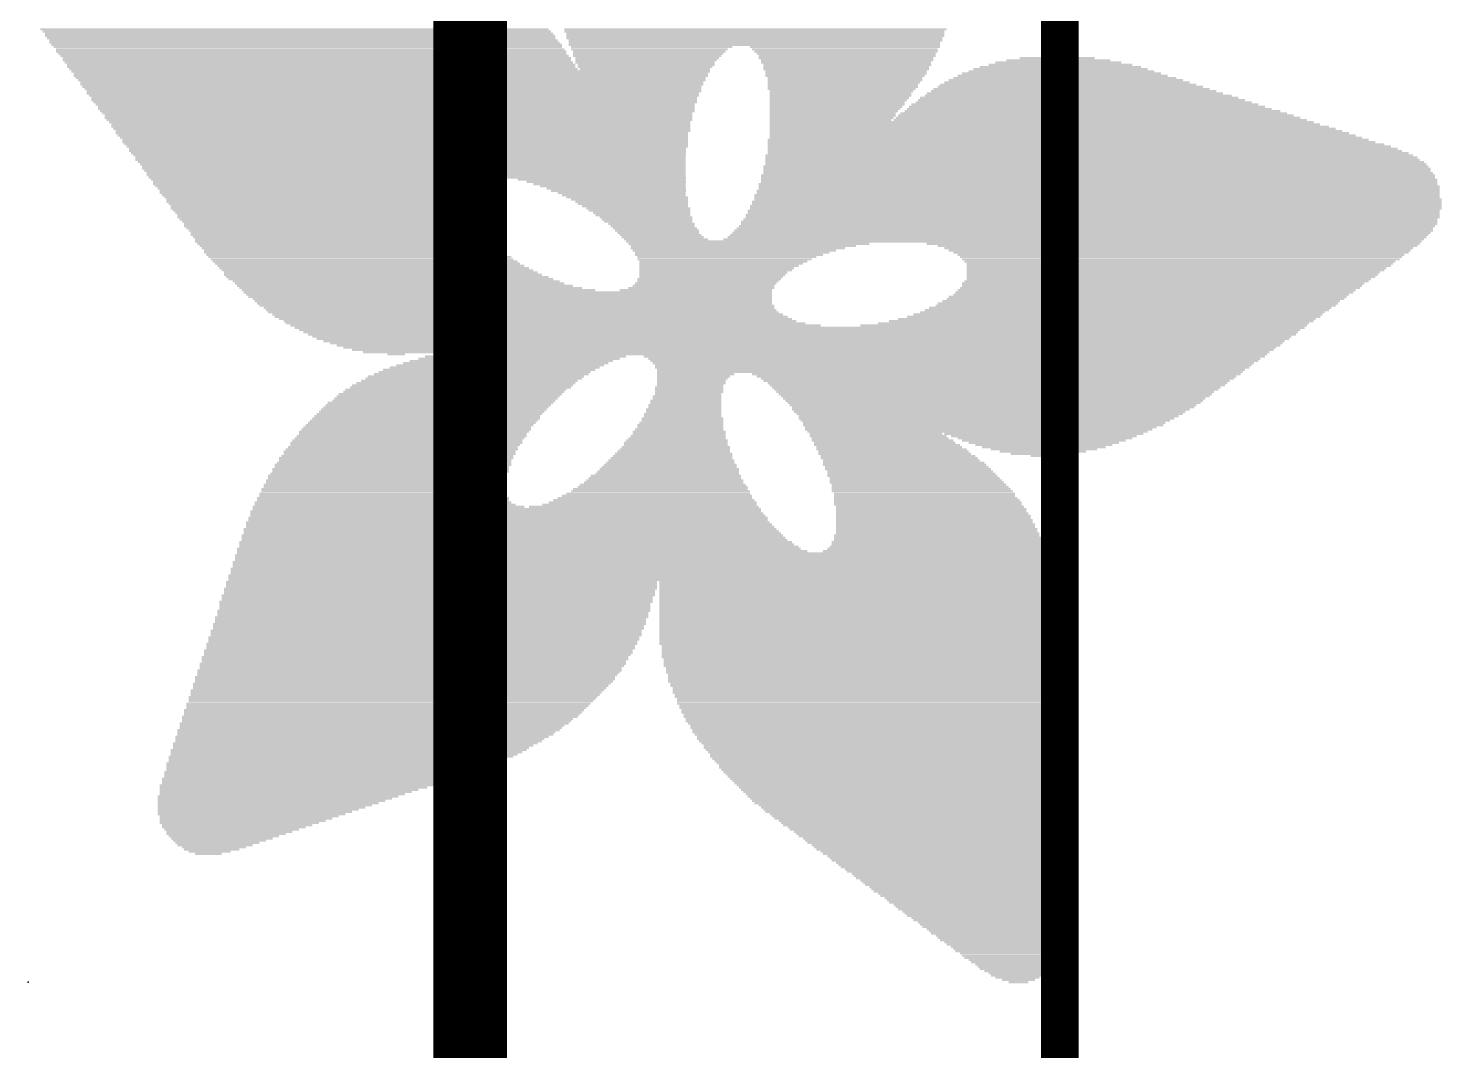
# Model space of a CAD drawing. Extents: x -7.8 to 82.2, y -8.5 to 61.7.
# Drawn here: x 11.684 to 16.557, y 6.495 to 10.019 of the extents above; entities that cross this region are included whole.
import ezdxf

# ---------------------------------------------------------------- set-up
doc = ezdxf.new("R2010")
doc.units = 0
for name, color, linetype in [('1', 12, 'CONTINUOUS'), ('21', 40, 'CONTINUOUS'), ('23', 40, 'CONTINUOUS'), ('47', 253, 'CONTINUOUS')]:
    doc.layers.add(name, color=color, linetype=linetype)

# ---------------------------------------------------------------- blocks, each defined once
blk = doc.blocks.new('RECT')
blk.add_solid([(-0.5, -0.5), (0.5, -0.5), (-0.5, 0.5), (0.5, 0.5)])

msp = doc.modelspace()

# ---------------------------------------------------------------- linework, layer by layer
at = {"layer": '1', "const_width": 0.254}
msp.add_lwpolyline([(13.208, 18.288), (13.208, 3.556)], dxfattribs=at)
at = {"layer": '23'}
msp.add_point((11.684, 6.731), dxfattribs=at)
at = {"layer": '47', "const_width": 0.13}
msp.add_lwpolyline([(15.24, 24.384), (15.24, -4.871)], dxfattribs=at)

# ---------------------------------------------------------------- block references
at = {"layer": '21'}
for p, xscale, yscale in [((12.6022, 10.0152), 1.7526, 0.0076), ((12.6098, 10.0076), 1.7526, 0.0076), ((12.6175, 10), 1.7526, 0.0076), ((12.6213, 9.9924), 1.7602, 0.0076), ((14.191, 10.0152), 1.3182, 0.0076), ((14.1872, 10.0076), 1.3106, 0.0076), ((14.191, 10), 1.303, 0.0076), ((14.191, 9.9924), 1.303, 0.0076), ((12.6251, 9.9848), 1.7526, 0.0077), ((12.6327, 9.9771), 1.7526, 0.0076), ((12.6365, 9.9695), 1.7602, 0.0076), ((12.6441, 9.9619), 1.7602, 0.0076), ((12.6479, 9.9543), 1.7526, 0.0076), ((12.6556, 9.9466), 1.7526, 0.0077), ((12.6594, 9.939), 1.7602, 0.0076), ((14.1872, 9.9848), 1.2954, 0.0077), ((14.191, 9.9771), 1.2878, 0.0076), ((14.1872, 9.9695), 1.2802, 0.0076), ((14.1872, 9.9619), 1.2802, 0.0076), ((13.8252, 9.9466), 0.541, 0.0077), ((13.8329, 9.9543), 0.5563, 0.0076), ((13.8252, 9.939), 0.5258, 0.0076), ((14.4996, 9.9543), 0.6554, 0.0076), ((14.4996, 9.9466), 0.64, 0.0077), ((14.5034, 9.939), 0.6324, 0.0076), ((12.6632, 9.9314), 1.7526, 0.0076), ((12.6708, 9.9238), 1.7526, 0.0076), ((12.6784, 9.9162), 1.7526, 0.0076), ((12.6784, 9.9085), 1.7526, 0.0077), ((12.686, 9.9009), 1.7526, 0.0076), ((12.6937, 9.8933), 1.7526, 0.0076), ((13.8214, 9.9314), 0.5182, 0.0076), ((13.8176, 9.9238), 0.5106, 0.0076), ((13.8138, 9.9085), 0.4876, 0.0077), ((13.81, 9.9009), 0.48, 0.0076), ((13.8177, 9.9162), 0.4953, 0.0076), ((13.8138, 9.8933), 0.4724, 0.0076), ((14.5034, 9.9314), 0.6172, 0.0076), ((14.5072, 9.9238), 0.6096, 0.0076), ((14.5034, 9.9162), 0.602, 0.0076), ((14.5072, 9.9085), 0.5944, 0.0077), ((14.5034, 9.9009), 0.5868, 0.0076), ((14.5073, 9.8933), 0.5791, 0.0076), ((15.2426, 9.8933), 0.4953, 0.0076), ((15.235, 9.9009), 0.4343, 0.0076), ((15.235, 9.9085), 0.3581, 0.0077), ((15.2312, 9.9162), 0.2591, 0.0076), ((15.2273, 9.9238), 0.099, 0.0076), ((12.6937, 9.8857), 1.7526, 0.0076), ((12.7013, 9.8781), 1.7526, 0.0076), ((12.9337, 9.8704), 2.2022, 0.0077), ((12.9337, 9.8628), 2.187, 0.0076), ((12.9337, 9.8552), 2.187, 0.0076), ((12.9337, 9.8476), 2.1717, 0.0076), ((12.9375, 9.84), 2.164, 0.0076), ((13.81, 9.8857), 0.4648, 0.0076), ((13.81, 9.8781), 0.4496, 0.0076), ((14.5035, 9.8857), 0.5715, 0.0076), ((14.5035, 9.8781), 0.5715, 0.0076), ((14.5034, 9.8704), 0.5562, 0.0077), ((14.5034, 9.8628), 0.5562, 0.0076), ((14.4996, 9.8552), 0.5486, 0.0076), ((14.4996, 9.8476), 0.5334, 0.0076), ((14.4996, 9.84), 0.5334, 0.0076), ((15.2616, 9.84), 0.8078, 0.0076), ((15.2578, 9.8476), 0.7696, 0.0076), ((15.2502, 9.8552), 0.7239, 0.0076), ((15.2464, 9.8628), 0.6858, 0.0076), ((15.2464, 9.8704), 0.6401, 0.0077), ((15.2426, 9.8781), 0.6019, 0.0076), ((15.2426, 9.8857), 0.5563, 0.0076), ((12.9375, 9.8323), 2.1488, 0.0077), ((12.9375, 9.8247), 2.1488, 0.0076), ((12.9375, 9.8171), 2.1336, 0.0076), ((12.9413, 9.8095), 2.126, 0.0076), ((12.9451, 9.8019), 2.1184, 0.0076), ((12.9413, 9.7942), 2.1108, 0.0077), ((14.4958, 9.8323), 0.5258, 0.0077), ((14.492, 9.8247), 0.5182, 0.0076), ((14.492, 9.8171), 0.5182, 0.0076), ((14.4882, 9.8095), 0.5105, 0.0076), ((14.4882, 9.8019), 0.4953, 0.0076), ((14.4844, 9.7942), 0.4877, 0.0077), ((15.2921, 9.7942), 1.0211, 0.0077), ((15.2883, 9.8019), 0.983, 0.0076), ((15.2807, 9.8095), 0.9525, 0.0076), ((15.2768, 9.8171), 0.9144, 0.0076), ((15.2693, 9.8247), 0.8839, 0.0076), ((15.2654, 9.8323), 0.8458, 0.0077), ((12.9451, 9.7866), 2.1031, 0.0076), ((12.9451, 9.779), 2.0879, 0.0076), ((12.9451, 9.7714), 2.0879, 0.0076), ((12.9489, 9.7638), 2.0803, 0.0076), ((12.9489, 9.7561), 2.065, 0.0077), ((12.9527, 9.7485), 2.0574, 0.0076), ((14.4729, 9.7638), 0.4648, 0.0076), ((14.4729, 9.7561), 0.4648, 0.0077), ((14.4691, 9.7485), 0.4572, 0.0076), ((14.4844, 9.7866), 0.4877, 0.0076), ((14.4806, 9.779), 0.4801, 0.0076), ((14.4768, 9.7714), 0.4725, 0.0076), ((15.334, 9.7485), 1.2268, 0.0076), ((15.3264, 9.7561), 1.1963, 0.0077), ((15.3226, 9.7638), 1.1583, 0.0076), ((15.315, 9.7714), 1.1277, 0.0076), ((15.3074, 9.779), 1.0973, 0.0076), ((15.3035, 9.7866), 1.0592, 0.0076), ((12.9527, 9.7409), 2.0574, 0.0076), ((12.9566, 9.7333), 2.0497, 0.0076), ((12.9566, 9.7257), 2.0345, 0.0076), ((12.9604, 9.718), 2.0269, 0.0077), ((12.9604, 9.7104), 2.0269, 0.0076), ((12.9642, 9.7028), 2.0193, 0.0076), ((12.9642, 9.6952), 2.0041, 0.0076), ((14.4653, 9.7409), 0.4496, 0.0076), ((14.4615, 9.7333), 0.442, 0.0076), ((14.4577, 9.7257), 0.4344, 0.0076), ((14.4577, 9.718), 0.4344, 0.0077), ((15.1778, 9.6952), 1.8745, 0.0076), ((14.4539, 9.7104), 0.4267, 0.0076), ((14.4501, 9.7028), 0.4191, 0.0076), ((15.3797, 9.7028), 1.425, 0.0076), ((15.3721, 9.7104), 1.3944, 0.0076), ((15.3645, 9.718), 1.364, 0.0077), ((15.3569, 9.7257), 1.3335, 0.0076), ((15.353, 9.7333), 1.2954, 0.0076), ((15.3417, 9.7409), 1.2573, 0.0076), ((12.968, 9.6876), 1.9964, 0.0076), ((12.968, 9.6799), 1.9964, 0.0077), ((12.9718, 9.6723), 1.9888, 0.0076), ((12.9756, 9.6647), 1.9812, 0.0076), ((12.9718, 9.6571), 1.9736, 0.0076), ((12.9756, 9.6495), 1.966, 0.0076), ((15.1892, 9.6876), 1.8974, 0.0076), ((15.2045, 9.6799), 1.9279, 0.0077), ((15.2159, 9.6723), 1.9507, 0.0076), ((15.2273, 9.6647), 1.9736, 0.0076), ((15.2388, 9.6571), 1.9965, 0.0076), ((15.2502, 9.6495), 2.0193, 0.0076), ((12.9794, 9.6418), 1.9584, 0.0077), ((12.9832, 9.6342), 1.9507, 0.0076), ((12.9832, 9.6266), 1.9507, 0.0076), ((12.987, 9.619), 1.9431, 0.0076), ((12.9909, 9.6114), 1.9355, 0.0076), ((12.9909, 9.6037), 1.9203, 0.0077), ((15.2692, 9.6342), 2.0726, 0.0076), ((15.2807, 9.6266), 2.0955, 0.0076), ((15.2959, 9.619), 2.126, 0.0076), ((15.3073, 9.6114), 2.1488, 0.0076), ((15.3188, 9.6037), 2.1717, 0.0077), ((15.2616, 9.6418), 2.0422, 0.0077), ((12.9909, 9.5961), 1.9203, 0.0076), ((12.9947, 9.5885), 1.9127, 0.0076), ((12.9985, 9.5809), 1.905, 0.0076), ((13.0023, 9.5733), 1.8974, 0.0076), ((13.0023, 9.5656), 1.8974, 0.0077), ((13.0061, 9.558), 1.8898, 0.0076), ((13.0099, 9.5504), 1.8822, 0.0076), ((15.3416, 9.5809), 2.2326, 0.0076), ((15.3493, 9.5733), 2.2479, 0.0076), ((15.3531, 9.5656), 2.2555, 0.0077), ((15.3607, 9.558), 2.2707, 0.0076), ((15.3645, 9.5504), 2.2784, 0.0076), ((15.3264, 9.5961), 2.1869, 0.0076), ((15.3378, 9.5885), 2.2098, 0.0076), ((13.0137, 9.5428), 1.8746, 0.0076), ((13.0137, 9.5352), 1.8746, 0.0076), ((13.0175, 9.5275), 1.8669, 0.0077), ((13.0213, 9.5199), 1.8593, 0.0076), ((13.0213, 9.5123), 1.8593, 0.0076), ((12.6708, 9.5047), 1.143, 0.0076), ((13.6386, 9.5047), 0.6249, 0.0076), ((15.3721, 9.5123), 2.3241, 0.0076), ((15.3721, 9.5047), 2.3241, 0.0076), ((15.3645, 9.5428), 2.2936, 0.0076), ((15.3683, 9.5352), 2.3012, 0.0076), ((15.3683, 9.5275), 2.3012, 0.0077), ((15.3721, 9.5199), 2.3088, 0.0076), ((12.6593, 9.4971), 1.1049, 0.0076), ((12.6555, 9.4894), 1.0821, 0.0077), ((12.6517, 9.4818), 1.0745, 0.0076), ((12.6517, 9.4742), 1.0591, 0.0076), ((12.6555, 9.4666), 1.0515, 0.0076), ((12.6555, 9.459), 1.0363, 0.0076), ((12.6555, 9.4513), 1.0363, 0.0077), ((13.6614, 9.4971), 0.5792, 0.0076), ((13.6767, 9.4894), 0.5487, 0.0077), ((13.6881, 9.4818), 0.5258, 0.0076), ((13.6995, 9.4742), 0.503, 0.0076), ((13.711, 9.4666), 0.4801, 0.0076), ((13.7186, 9.459), 0.4649, 0.0076), ((13.73, 9.4513), 0.442, 0.0077), ((15.3721, 9.459), 2.3546, 0.0076), ((15.3721, 9.4513), 2.3546, 0.0077), ((15.3721, 9.4818), 2.3394, 0.0076), ((15.3759, 9.4742), 2.347, 0.0076), ((15.3759, 9.4666), 2.347, 0.0076), ((15.3759, 9.4971), 2.3318, 0.0076), ((15.3759, 9.4894), 2.3318, 0.0077), ((12.6593, 9.4437), 1.0287, 0.0076), ((12.6631, 9.4361), 1.0211, 0.0076), ((12.667, 9.4285), 1.0134, 0.0076), ((12.667, 9.4209), 1.0134, 0.0076), ((12.6708, 9.4132), 1.0058, 0.0077), ((12.6746, 9.4056), 0.9982, 0.0076), ((13.7376, 9.4437), 0.4268, 0.0076), ((13.7491, 9.4361), 0.4191, 0.0076), ((13.7567, 9.4285), 0.4039, 0.0076), ((13.7643, 9.4209), 0.3886, 0.0076), ((13.7681, 9.4132), 0.381, 0.0077), ((13.7757, 9.4056), 0.3658, 0.0076), ((15.3645, 9.4056), 2.3851, 0.0076), ((15.3683, 9.4209), 2.3774, 0.0076), ((15.3683, 9.4132), 2.3774, 0.0077), ((15.3683, 9.4437), 2.3622, 0.0076), ((15.3683, 9.4361), 2.3622, 0.0076), ((15.3721, 9.4285), 2.3698, 0.0076), ((12.6784, 9.398), 1.0058, 0.0076), ((12.6822, 9.3904), 0.9982, 0.0076), ((12.6898, 9.3828), 0.9983, 0.0076), ((12.6937, 9.3751), 0.9906, 0.0077), ((12.6975, 9.3675), 0.9982, 0.0076), ((12.7051, 9.3599), 0.9982, 0.0076), ((13.7872, 9.398), 0.3581, 0.0076), ((13.791, 9.3904), 0.3505, 0.0076), ((13.7986, 9.3828), 0.3353, 0.0076), ((13.8024, 9.3751), 0.3277, 0.0077), ((13.8138, 9.3675), 0.32, 0.0076), ((13.8176, 9.3599), 0.3124, 0.0076), ((15.3455, 9.3599), 2.3927, 0.0076), ((15.3531, 9.3751), 2.3927, 0.0077), ((15.3531, 9.3675), 2.3927, 0.0076), ((15.3569, 9.3904), 2.3851, 0.0076), ((15.3569, 9.3828), 2.3851, 0.0076), ((15.3645, 9.398), 2.3851, 0.0076), ((12.7089, 9.3523), 0.9906, 0.0076), ((12.7165, 9.3447), 0.9906, 0.0076), ((12.7203, 9.337), 0.9982, 0.0077), ((12.7279, 9.3294), 0.9983, 0.0076), ((12.7356, 9.3218), 0.9982, 0.0076), ((12.7432, 9.3142), 0.9982, 0.0076), ((12.747, 9.3066), 1.0058, 0.0076), ((13.8214, 9.3523), 0.3048, 0.0076), ((13.8329, 9.3447), 0.2971, 0.0076), ((13.8367, 9.337), 0.2895, 0.0077), ((13.8443, 9.3294), 0.2896, 0.0076), ((13.8519, 9.3218), 0.2896, 0.0076), ((13.8557, 9.3142), 0.282, 0.0076), ((13.8634, 9.3066), 0.2819, 0.0076), ((15.3074, 9.3066), 2.4079, 0.0076), ((15.315, 9.3142), 2.4079, 0.0076), ((15.3226, 9.3218), 2.4079, 0.0076), ((15.3264, 9.3294), 2.4003, 0.0076), ((15.334, 9.337), 2.4003, 0.0077), ((15.3417, 9.3523), 2.4003, 0.0076), ((15.3417, 9.3447), 2.4003, 0.0076), ((12.7546, 9.2989), 1.0058, 0.0077), ((12.7622, 9.2913), 1.0059, 0.0076), ((12.766, 9.2837), 1.0135, 0.0076), ((12.7736, 9.2761), 1.0135, 0.0076), ((12.7813, 9.2685), 1.0134, 0.0076), ((12.7927, 9.2608), 1.0211, 0.0077), ((13.871, 9.2989), 0.2819, 0.0077), ((13.8824, 9.2913), 0.2896, 0.0076), ((15.1168, 9.2837), 2.7432, 0.0076), ((14.1681, 9.2761), 0.8306, 0.0076), ((14.1491, 9.2685), 0.7772, 0.0076), ((14.1301, 9.2608), 0.7391, 0.0077), ((15.2883, 9.2913), 2.4155, 0.0076), ((15.2997, 9.2989), 2.408, 0.0077), ((15.6311, 9.2761), 1.6993, 0.0076), ((15.6464, 9.2685), 1.6536, 0.0076), ((15.6502, 9.2608), 1.6154, 0.0077), ((12.8003, 9.2532), 1.0211, 0.0076), ((12.8079, 9.2456), 1.0363, 0.0076), ((12.8155, 9.238), 1.0363, 0.0076), ((12.827, 9.2304), 1.044, 0.0076), ((12.8346, 9.2227), 1.0439, 0.0077), ((12.846, 9.2151), 1.0515, 0.0076), ((12.8537, 9.2075), 1.0516, 0.0076), ((14.1186, 9.2532), 0.701, 0.0076), ((14.111, 9.2456), 0.6706, 0.0076), ((14.0996, 9.238), 0.6477, 0.0076), ((14.0919, 9.2304), 0.6172, 0.0076), ((14.0843, 9.2227), 0.602, 0.0077), ((14.0805, 9.2151), 0.5792, 0.0076), ((14.0729, 9.2075), 0.5639, 0.0076), ((15.654, 9.2532), 1.5926, 0.0076), ((15.6579, 9.2456), 1.5697, 0.0076), ((15.6579, 9.238), 1.5393, 0.0076), ((15.6578, 9.2304), 1.524, 0.0076), ((15.6579, 9.2227), 1.5087, 0.0077), ((15.6541, 9.2151), 1.4859, 0.0076), ((15.6541, 9.2075), 1.4707, 0.0076), ((12.8651, 9.1999), 1.0592, 0.0076), ((12.8765, 9.1923), 1.0668, 0.0076), ((12.888, 9.1847), 1.0744, 0.0077), ((12.907, 9.1694), 1.0973, 0.0076), ((12.8994, 9.177), 1.082, 0.0076), ((12.9223, 9.1618), 1.1125, 0.0076), ((14.0576, 9.1923), 0.5334, 0.0076), ((14.0538, 9.1847), 0.5258, 0.0077), ((14.0462, 9.177), 0.5106, 0.0076), ((14.0424, 9.1694), 0.503, 0.0076), ((14.0653, 9.1999), 0.5487, 0.0076), ((14.0386, 9.1618), 0.4953, 0.0076), ((15.6311, 9.177), 1.4249, 0.0076), ((15.6502, 9.1999), 1.463, 0.0076), ((15.6426, 9.1923), 1.4478, 0.0076), ((15.6388, 9.1847), 1.4402, 0.0077), ((15.6274, 9.1694), 1.4173, 0.0076), ((15.6236, 9.1618), 1.4097, 0.0076), ((12.9337, 9.1542), 1.1202, 0.0076), ((12.9527, 9.1466), 1.1277, 0.0077), ((12.9642, 9.1389), 1.1354, 0.0076), ((12.9832, 9.1313), 1.1582, 0.0076), ((13.0023, 9.1237), 1.1811, 0.0076), ((13.0289, 9.1161), 1.2192, 0.0076), ((13.9853, 9.1161), 0.5257, 0.0076), ((14.0043, 9.1237), 0.503, 0.0076), ((14.012, 9.1313), 0.4877, 0.0076), ((14.0196, 9.1389), 0.4877, 0.0076), ((14.031, 9.1542), 0.4953, 0.0076), ((14.0272, 9.1466), 0.4877, 0.0077), ((15.574, 9.1161), 1.3716, 0.0076), ((15.5855, 9.1237), 1.3793, 0.0076), ((15.5969, 9.1389), 1.3868, 0.0076), ((15.5931, 9.1313), 1.3792, 0.0076), ((15.6083, 9.1466), 1.3944, 0.0077), ((15.616, 9.1542), 1.3945, 0.0076), ((13.3376, 9.1085), 1.8211, 0.0077), ((13.3414, 9.1008), 1.8135, 0.0076), ((13.3452, 9.0932), 1.8059, 0.0076), ((13.3528, 9.0856), 1.7907, 0.0076), ((13.3566, 9.078), 1.783, 0.0076), ((13.3604, 9.0704), 1.7754, 0.0077), ((13.3681, 9.0627), 1.7755, 0.0076), ((15.5016, 9.0627), 1.3792, 0.0076), ((15.5093, 9.0704), 1.3793, 0.0077), ((15.5207, 9.078), 1.3716, 0.0076), ((15.5359, 9.0856), 1.3716, 0.0076), ((15.5435, 9.0932), 1.3716, 0.0076), ((15.555, 9.1008), 1.364, 0.0076), ((15.5664, 9.1085), 1.3716, 0.0077), ((13.3757, 9.0551), 1.7603, 0.0076), ((13.3833, 9.0475), 1.7602, 0.0076), ((13.3909, 9.0399), 1.7602, 0.0076), ((13.4061, 9.0323), 1.7602, 0.0077), ((13.4176, 9.0246), 1.7679, 0.0076), ((13.4328, 9.017), 1.7678, 0.0076), ((15.4026, 9.017), 1.4402, 0.0076), ((15.4255, 9.0246), 1.4249, 0.0076), ((15.4407, 9.0323), 1.4097, 0.0077), ((15.4559, 9.0399), 1.3944, 0.0076), ((15.4712, 9.0475), 1.3945, 0.0076), ((15.4826, 9.0551), 1.3868, 0.0076), ((13.4481, 9.0094), 1.7679, 0.0076), ((13.4671, 9.0018), 1.7907, 0.0076), ((13.5014, 8.9942), 1.8288, 0.0077), ((14.3434, 8.9865), 3.4824, 0.0076), ((14.3434, 8.9789), 3.4518, 0.0076), ((14.3472, 8.9713), 3.429, 0.0076), ((14.351, 8.9637), 3.4062, 0.0076), ((15.3226, 8.9942), 1.5393, 0.0077), ((15.3569, 9.0018), 1.4859, 0.0076), ((15.3835, 9.0094), 1.463, 0.0076), ((14.351, 8.9561), 3.3756, 0.0077), ((14.3548, 8.9484), 3.3528, 0.0076), ((14.3587, 8.9408), 3.3147, 0.0076), ((14.3663, 8.9332), 3.2843, 0.0076), ((14.3739, 8.9256), 3.2537, 0.0076), ((14.3777, 8.918), 3.2156, 0.0077), ((14.3891, 8.9103), 3.1776, 0.0076), ((14.4005, 8.9027), 3.1242, 0.0076), ((12.9527, 8.8951), 0.0609, 0.0076), ((13.349, 8.8722), 0.701, 0.0076), ((13.3757, 8.8799), 0.6935, 0.0077), ((13.3985, 8.8875), 0.6934, 0.0076), ((14.5187, 8.8951), 2.8727, 0.0076), ((14.8768, 8.8875), 2.1412, 0.0076), ((14.8768, 8.8799), 2.1108, 0.0077), ((14.8768, 8.8722), 2.0955, 0.0076), ((13.2271, 8.8189), 0.7467, 0.0076), ((13.2461, 8.8265), 0.7392, 0.0076), ((13.2576, 8.8341), 0.7315, 0.0076), ((13.2728, 8.8418), 0.7315, 0.0077), ((13.2919, 8.8494), 0.7239, 0.0076), ((13.3109, 8.857), 0.7163, 0.0076), ((13.33, 8.8646), 0.7087, 0.0076), ((14.873, 8.8646), 2.0726, 0.0076), ((14.873, 8.857), 2.0574, 0.0076), ((14.8692, 8.8494), 2.0498, 0.0076), ((14.8654, 8.8418), 2.0269, 0.0077), ((14.8616, 8.8341), 2.0193, 0.0076), ((13.9853, 8.8265), 0.2667, 0.0076), ((13.9777, 8.8189), 0.2515, 0.0076), ((15.0216, 8.8265), 1.684, 0.0076), ((15.0216, 8.8189), 1.6535, 0.0076), ((13.1585, 8.7732), 0.762, 0.0076), ((13.1737, 8.7808), 0.762, 0.0076), ((13.1813, 8.7884), 0.762, 0.0076), ((13.1928, 8.796), 0.7544, 0.0076), ((13.2042, 8.8037), 0.7468, 0.0077), ((13.2195, 8.8113), 0.7467, 0.0076), ((13.9624, 8.7808), 0.2362, 0.0076), ((13.9624, 8.7732), 0.2362, 0.0076), ((13.9738, 8.8113), 0.2438, 0.0076), ((13.97, 8.8037), 0.2362, 0.0077), ((13.97, 8.796), 0.2362, 0.0076), ((13.9662, 8.7884), 0.2286, 0.0076), ((15.0254, 8.8113), 1.6307, 0.0076), ((15.0216, 8.8037), 1.6078, 0.0077), ((15.0254, 8.796), 1.585, 0.0076), ((15.0254, 8.7884), 1.5697, 0.0076), ((15.0216, 8.7808), 1.5469, 0.0076), ((15.0216, 8.7732), 1.5316, 0.0076), ((13.0975, 8.7198), 0.7772, 0.0076), ((13.1052, 8.7275), 0.7773, 0.0077), ((13.1166, 8.7351), 0.7696, 0.0076), ((13.1242, 8.7427), 0.7696, 0.0076), ((13.1318, 8.7503), 0.7696, 0.0076), ((13.1394, 8.7579), 0.7696, 0.0076), ((13.1509, 8.7656), 0.762, 0.0077), ((13.9472, 8.7198), 0.2515, 0.0076), ((13.951, 8.7351), 0.2439, 0.0076), ((13.951, 8.7275), 0.2439, 0.0077), ((13.9548, 8.7503), 0.2362, 0.0076), ((13.9548, 8.7427), 0.2362, 0.0076), ((13.9624, 8.7656), 0.2362, 0.0077), ((13.9586, 8.7579), 0.2286, 0.0076), ((15.0178, 8.7656), 1.5087, 0.0077), ((15.0178, 8.7579), 1.4935, 0.0076), ((15.0178, 8.7503), 1.4783, 0.0076), ((15.014, 8.7427), 1.4555, 0.0076), ((15.014, 8.7351), 1.4401, 0.0076), ((15.014, 8.7275), 1.4249, 0.0077), ((15.0102, 8.7198), 1.4021, 0.0076), ((13.0556, 8.6741), 0.7848, 0.0076), ((13.0594, 8.6817), 0.7772, 0.0076), ((13.0671, 8.6894), 0.7773, 0.0077), ((13.0747, 8.697), 0.7773, 0.0076), ((13.0823, 8.7046), 0.7772, 0.0076), ((13.0899, 8.7122), 0.7772, 0.0076), ((13.9396, 8.6741), 0.2819, 0.0076), ((13.9396, 8.6894), 0.2667, 0.0077), ((13.9396, 8.6817), 0.2667, 0.0076), ((13.9434, 8.7046), 0.2591, 0.0076), ((13.9434, 8.697), 0.2591, 0.0076), ((13.9472, 8.7122), 0.2515, 0.0076), ((15.0102, 8.7122), 1.3869, 0.0076), ((15.0025, 8.7046), 1.3716, 0.0076), ((14.9987, 8.697), 1.3488, 0.0076), ((14.9988, 8.6894), 1.3335, 0.0077), ((14.9949, 8.6817), 1.3106, 0.0076), ((14.9873, 8.6741), 1.2954, 0.0076), ((13.0137, 8.6284), 0.7924, 0.0076), ((13.0213, 8.636), 0.7925, 0.0076), ((13.0252, 8.6436), 0.7849, 0.0076), ((13.0328, 8.6513), 0.7849, 0.0077), ((13.0404, 8.6589), 0.7849, 0.0076), ((13.048, 8.6665), 0.7848, 0.0076), ((13.9281, 8.6284), 0.32, 0.0076), ((13.9281, 8.636), 0.3048, 0.0076), ((13.9319, 8.6513), 0.2972, 0.0077), ((13.9319, 8.6436), 0.2972, 0.0076), ((13.9357, 8.6589), 0.2896, 0.0076), ((13.9396, 8.6665), 0.2819, 0.0076), ((14.9835, 8.6665), 1.2725, 0.0076), ((14.9797, 8.6589), 1.2497, 0.0076), ((14.9759, 8.6513), 1.2421, 0.0077), ((14.9682, 8.6436), 1.2116, 0.0076), ((14.9606, 8.636), 1.1964, 0.0076), ((14.9568, 8.6284), 1.1734, 0.0076), ((12.9756, 8.5751), 0.7924, 0.0077), ((12.987, 8.5903), 0.8001, 0.0076), ((12.9832, 8.5827), 0.7925, 0.0076), ((12.9909, 8.5979), 0.7925, 0.0076), ((12.9985, 8.6055), 0.7925, 0.0076), ((13.0061, 8.6132), 0.7925, 0.0077), ((13.0099, 8.6208), 0.7848, 0.0076), ((13.9167, 8.5751), 0.3734, 0.0077), ((13.9167, 8.5903), 0.3581, 0.0076), ((13.9167, 8.5827), 0.3581, 0.0076), ((13.9205, 8.5979), 0.3505, 0.0076), ((13.9205, 8.6055), 0.3353, 0.0076), ((13.9243, 8.6132), 0.3276, 0.0077), ((13.9281, 8.6208), 0.32, 0.0076), ((14.6063, 8.6208), 0.4572, 0.0076), ((14.6139, 8.6132), 0.4724, 0.0077), ((14.6215, 8.6055), 0.4724, 0.0076), ((14.6292, 8.5979), 0.4877, 0.0076), ((14.6368, 8.5903), 0.4877, 0.0076), ((14.6444, 8.5827), 0.5029, 0.0076), ((14.652, 8.5751), 0.503, 0.0077), ((15.1854, 8.6208), 0.6858, 0.0076), ((15.1854, 8.6132), 0.64, 0.0077), ((15.1892, 8.6055), 0.602, 0.0076), ((15.1854, 8.5979), 0.5638, 0.0076), ((15.1854, 8.5903), 0.5182, 0.0076), ((15.1854, 8.5827), 0.4724, 0.0076), ((15.1854, 8.5751), 0.4268, 0.0077), ((12.9527, 8.537), 0.8077, 0.0077), ((12.9489, 8.5293), 0.8001, 0.0076), ((12.9566, 8.5446), 0.8001, 0.0076), ((12.9642, 8.5598), 0.8001, 0.0076), ((12.9642, 8.5522), 0.8001, 0.0076), ((12.9718, 8.5674), 0.8001, 0.0076), ((13.9015, 8.5293), 0.4343, 0.0076), ((13.9015, 8.537), 0.4191, 0.0077), ((13.9053, 8.5446), 0.4115, 0.0076), ((13.9091, 8.5522), 0.4039, 0.0076), ((13.9091, 8.5598), 0.3887, 0.0076), ((13.9129, 8.5674), 0.381, 0.0076), ((14.6596, 8.5674), 0.5182, 0.0076), ((14.6673, 8.5598), 0.5181, 0.0076), ((14.6711, 8.5522), 0.5257, 0.0076), ((14.6825, 8.5446), 0.5334, 0.0076), ((14.6863, 8.537), 0.541, 0.0077), ((14.6939, 8.5293), 0.541, 0.0076), ((15.1854, 8.5674), 0.3658, 0.0076), ((15.1816, 8.5598), 0.2972, 0.0076), ((15.1816, 8.5522), 0.221, 0.0076), ((15.1778, 8.5446), 0.0762, 0.0076), ((12.9223, 8.476), 0.8229, 0.0076), ((12.9261, 8.4836), 0.8153, 0.0076), ((12.9337, 8.4989), 0.8154, 0.0077), ((12.9337, 8.4912), 0.8154, 0.0076), ((12.9413, 8.5141), 0.8154, 0.0076), ((12.9375, 8.5065), 0.8078, 0.0076), ((12.9451, 8.5217), 0.8077, 0.0076), ((13.8824, 8.476), 0.5182, 0.0076), ((13.8862, 8.4836), 0.4953, 0.0076), ((13.89, 8.4912), 0.4876, 0.0076), ((13.8938, 8.4989), 0.48, 0.0077), ((13.8938, 8.5065), 0.4648, 0.0076), ((13.8976, 8.5141), 0.4572, 0.0076), ((13.8976, 8.5217), 0.442, 0.0076), ((14.7016, 8.5217), 0.5563, 0.0076), ((14.7054, 8.5141), 0.5639, 0.0076), ((14.713, 8.5065), 0.5639, 0.0076), ((14.7168, 8.4989), 0.5715, 0.0077), ((14.7244, 8.4912), 0.5715, 0.0076), ((14.7282, 8.4836), 0.5792, 0.0076), ((14.732, 8.476), 0.5868, 0.0076), ((12.9108, 8.4303), 0.8458, 0.0076), ((12.9146, 8.4455), 0.8382, 0.0076), ((12.9146, 8.4379), 0.8382, 0.0076), ((12.9184, 8.4608), 0.8305, 0.0077), ((12.9184, 8.4531), 0.8305, 0.0076), ((12.9223, 8.4684), 0.8229, 0.0076), ((13.8633, 8.4303), 0.602, 0.0076), ((13.871, 8.4379), 0.5867, 0.0076), ((13.871, 8.4455), 0.5715, 0.0076), ((13.8748, 8.4531), 0.5487, 0.0076), ((13.8786, 8.4608), 0.541, 0.0077), ((13.8786, 8.4684), 0.5258, 0.0076), ((14.7397, 8.4684), 0.5867, 0.0076), ((14.7435, 8.4608), 0.5943, 0.0077), ((14.7473, 8.4531), 0.6019, 0.0076), ((14.7549, 8.4455), 0.602, 0.0076), ((14.7587, 8.4379), 0.6096, 0.0076), ((14.7625, 8.4303), 0.6172, 0.0076), ((12.907, 8.3846), 0.8839, 0.0077), ((12.907, 8.3998), 0.8687, 0.0076), ((12.907, 8.3922), 0.8687, 0.0076), ((12.907, 8.415), 0.8534, 0.0076), ((12.907, 8.4074), 0.8534, 0.0076), ((12.9108, 8.4227), 0.8458, 0.0077), ((13.8367, 8.3846), 0.7163, 0.0077), ((13.8405, 8.3922), 0.6934, 0.0076), ((13.8443, 8.3998), 0.6706, 0.0076), ((13.8519, 8.4074), 0.6554, 0.0076), ((13.8557, 8.415), 0.6324, 0.0076), ((13.8633, 8.4227), 0.6172, 0.0077), ((14.7663, 8.4227), 0.6248, 0.0077), ((14.7739, 8.415), 0.6248, 0.0076), ((14.7739, 8.4074), 0.6248, 0.0076), ((14.7778, 8.3998), 0.6325, 0.0076), ((14.7816, 8.3922), 0.6401, 0.0076), ((14.7854, 8.3846), 0.6477, 0.0077), ((13.3376, 8.3312), 1.7907, 0.0076), ((13.3299, 8.3541), 1.7602, 0.0076), ((13.3338, 8.3465), 1.7679, 0.0077), ((13.3376, 8.3388), 1.7755, 0.0076), ((12.9261, 8.3693), 0.9373, 0.0076), ((13.3337, 8.3617), 1.7526, 0.0076), ((12.9146, 8.3769), 0.8991, 0.0076), ((13.8062, 8.3693), 0.7925, 0.0076), ((13.8253, 8.3769), 0.7391, 0.0076), ((14.7854, 8.3769), 0.6477, 0.0076), ((14.793, 8.3693), 0.6477, 0.0076), ((14.7968, 8.3617), 0.6553, 0.0076), ((14.7968, 8.3541), 0.6553, 0.0076), ((14.8006, 8.3465), 0.663, 0.0077), ((14.8044, 8.3388), 0.6706, 0.0076), ((14.8044, 8.3312), 0.6706, 0.0076), ((13.3452, 8.2931), 1.8364, 0.0076), ((13.349, 8.2855), 1.844, 0.0076), ((13.3376, 8.316), 1.8059, 0.0076), ((13.3414, 8.3084), 1.8135, 0.0077), ((13.3452, 8.3007), 1.8212, 0.0076), ((13.3376, 8.3236), 1.7907, 0.0076), ((14.8082, 8.3236), 0.6782, 0.0076), ((14.8082, 8.316), 0.6782, 0.0076), ((14.812, 8.3084), 0.6858, 0.0077), ((14.812, 8.3007), 0.6858, 0.0076), ((14.8158, 8.2931), 0.6934, 0.0076), ((14.8158, 8.2855), 0.6934, 0.0076), ((13.3642, 8.2474), 1.905, 0.0076), ((13.368, 8.2398), 1.9126, 0.0076), ((13.3757, 8.2322), 1.9279, 0.0077), ((13.3528, 8.2703), 1.8669, 0.0077), ((13.3566, 8.2626), 1.8746, 0.0076), ((13.3604, 8.255), 1.8822, 0.0076), ((13.3528, 8.2779), 1.8516, 0.0076), ((14.8197, 8.2322), 0.7467, 0.0077), ((14.8197, 8.2474), 0.7315, 0.0076), ((14.8197, 8.2398), 0.7315, 0.0076), ((14.8159, 8.2703), 0.7087, 0.0077), ((14.8197, 8.2626), 0.7163, 0.0076), ((14.8197, 8.255), 0.7163, 0.0076), ((14.8197, 8.2779), 0.7011, 0.0076), ((13.8024, 8.1941), 2.8118, 0.0077), ((13.8024, 8.1864), 2.8118, 0.0076), ((13.7986, 8.2017), 2.8041, 0.0076), ((13.3757, 8.2245), 1.9431, 0.0076), ((13.3871, 8.2169), 1.966, 0.0076), ((13.8024, 8.2093), 2.7965, 0.0076), ((14.8082, 8.2169), 0.7696, 0.0076), ((14.8158, 8.2245), 0.7544, 0.0076), ((13.7986, 8.156), 2.8347, 0.0077), ((13.8024, 8.1483), 2.8423, 0.0076), ((13.8024, 8.1407), 2.8423, 0.0076), ((13.7986, 8.1788), 2.8194, 0.0076), ((13.8024, 8.1712), 2.827, 0.0076), ((13.8024, 8.1636), 2.827, 0.0076), ((13.1052, 8.0874), 1.4935, 0.0076), ((13.109, 8.1102), 1.4859, 0.0076), ((13.109, 8.1026), 1.4859, 0.0076), ((13.109, 8.095), 1.4859, 0.0076), ((13.7986, 8.1331), 2.8499, 0.0076), ((13.8024, 8.1255), 2.8575, 0.0076), ((13.8024, 8.1179), 2.8575, 0.0077), ((14.5453, 8.1102), 1.3716, 0.0076), ((14.5453, 8.1026), 1.3716, 0.0076), ((14.5491, 8.095), 1.3792, 0.0076), ((14.5491, 8.0874), 1.3792, 0.0076), ((13.0899, 8.0417), 1.4936, 0.0077), ((13.0976, 8.0645), 1.4935, 0.0076), ((13.0938, 8.0569), 1.4859, 0.0076), ((13.0938, 8.0493), 1.4859, 0.0076), ((13.1014, 8.0798), 1.4859, 0.0077), ((13.1014, 8.0721), 1.4859, 0.0076), ((14.5491, 8.0798), 1.3792, 0.0077), ((14.5491, 8.0721), 1.3792, 0.0076), ((14.553, 8.0645), 1.3869, 0.0076), ((14.553, 8.0569), 1.3869, 0.0076), ((14.553, 8.0493), 1.3869, 0.0076), ((14.553, 8.0417), 1.3869, 0.0077), ((13.0747, 7.9883), 1.4935, 0.0076), ((13.0823, 8.0112), 1.4935, 0.0076), ((13.0785, 8.0036), 1.4859, 0.0077), ((13.0785, 7.9959), 1.4859, 0.0076), ((13.0861, 8.034), 1.4859, 0.0076), ((13.0861, 8.0264), 1.4859, 0.0076), ((13.0861, 8.0188), 1.4859, 0.0076), ((14.5568, 8.034), 1.3945, 0.0076), ((14.5568, 8.0264), 1.3945, 0.0076), ((14.5568, 8.0188), 1.3945, 0.0076), ((14.5568, 8.0112), 1.3945, 0.0076), ((14.5568, 8.0036), 1.3945, 0.0077), ((14.5606, 7.9959), 1.4021, 0.0076), ((14.5606, 7.9883), 1.4021, 0.0076), ((13.0556, 7.9426), 1.4859, 0.0076), ((13.0671, 7.9655), 1.4935, 0.0077), ((13.0633, 7.9578), 1.4859, 0.0076), ((13.0633, 7.9502), 1.4859, 0.0076), ((13.0709, 7.9807), 1.4859, 0.0076), ((13.0709, 7.9731), 1.4859, 0.0076), ((14.5644, 7.9426), 1.4097, 0.0076), ((14.5606, 7.9807), 1.4021, 0.0076), ((14.5606, 7.9731), 1.4021, 0.0076), ((14.5606, 7.9655), 1.4021, 0.0077), ((14.5606, 7.9578), 1.4021, 0.0076), ((14.5606, 7.9502), 1.4021, 0.0076), ((13.0404, 7.8969), 1.4859, 0.0076), ((13.048, 7.9197), 1.4859, 0.0076), ((13.048, 7.9121), 1.4859, 0.0076), ((13.0442, 7.9045), 1.4783, 0.0076), ((13.0556, 7.935), 1.4859, 0.0076), ((13.0556, 7.9274), 1.4859, 0.0077), ((14.5644, 7.935), 1.4097, 0.0076), ((14.5644, 7.9274), 1.4097, 0.0077), ((14.5644, 7.9197), 1.4097, 0.0076), ((14.5644, 7.9121), 1.4097, 0.0076), ((14.5644, 7.9045), 1.4097, 0.0076), ((14.5644, 7.8969), 1.4097, 0.0076), ((13.0175, 7.8512), 1.4706, 0.0077), ((13.0175, 7.8435), 1.4706, 0.0076), ((13.029, 7.874), 1.4783, 0.0076), ((13.029, 7.8664), 1.4783, 0.0076), ((13.0252, 7.8588), 1.4707, 0.0076), ((13.0366, 7.8893), 1.4783, 0.0077), ((13.0366, 7.8816), 1.4783, 0.0076), ((14.5682, 7.8893), 1.4021, 0.0077), ((14.5682, 7.8816), 1.4021, 0.0076), ((14.5682, 7.874), 1.4021, 0.0076), ((14.5682, 7.8664), 1.4021, 0.0076), ((14.5682, 7.8588), 1.4021, 0.0076), ((14.572, 7.8512), 1.4097, 0.0077), ((14.5758, 7.8435), 1.402, 0.0076), ((12.9985, 7.8054), 1.4631, 0.0076), ((12.9947, 7.7978), 1.4555, 0.0076), ((13.0099, 7.8283), 1.4706, 0.0076), ((13.0061, 7.8207), 1.463, 0.0076), ((13.0023, 7.8131), 1.4554, 0.0077), ((13.0137, 7.8359), 1.463, 0.0076), ((14.5758, 7.8359), 1.402, 0.0076), ((14.5758, 7.8283), 1.402, 0.0076), ((14.5758, 7.8207), 1.402, 0.0076), ((14.5796, 7.8131), 1.3944, 0.0077), ((14.5796, 7.8054), 1.3944, 0.0076), ((14.5796, 7.7978), 1.3944, 0.0076), ((12.9718, 7.7597), 1.4402, 0.0076), ((12.968, 7.7521), 1.4326, 0.0076), ((12.9642, 7.7445), 1.4249, 0.0076), ((12.9832, 7.7826), 1.4478, 0.0076), ((12.9832, 7.775), 1.4478, 0.0077), ((12.9794, 7.7673), 1.4402, 0.0076), ((12.9908, 7.7902), 1.4478, 0.0076), ((14.5834, 7.7902), 1.3868, 0.0076), ((14.5834, 7.7826), 1.3868, 0.0076), ((14.5834, 7.775), 1.3868, 0.0077), ((14.5834, 7.7673), 1.3868, 0.0076), ((14.5872, 7.7597), 1.3792, 0.0076), ((14.5872, 7.7521), 1.3792, 0.0076), ((14.591, 7.7445), 1.3716, 0.0076), ((12.9413, 7.714), 1.4097, 0.0076), ((12.9375, 7.7064), 1.402, 0.0076), ((12.9337, 7.6988), 1.3944, 0.0077), ((12.9527, 7.7292), 1.4173, 0.0076), ((12.9489, 7.7216), 1.4097, 0.0076), ((12.9566, 7.7369), 1.4249, 0.0077), ((14.591, 7.7369), 1.3716, 0.0077), ((14.591, 7.7292), 1.3716, 0.0076), ((14.5949, 7.7216), 1.3639, 0.0076), ((14.5949, 7.714), 1.3639, 0.0076), ((14.5987, 7.7064), 1.3563, 0.0076), ((14.5987, 7.6988), 1.3563, 0.0077), ((12.9108, 7.6683), 1.3792, 0.0076), ((12.907, 7.6607), 1.3716, 0.0077), ((12.9032, 7.653), 1.364, 0.0076), ((12.9184, 7.6759), 1.3793, 0.0076), ((12.9261, 7.6911), 1.3945, 0.0076), ((12.9223, 7.6835), 1.3869, 0.0076), ((14.5987, 7.6911), 1.3563, 0.0076), ((14.6025, 7.6835), 1.3487, 0.0076), ((14.6025, 7.6759), 1.3487, 0.0076), ((14.6063, 7.6683), 1.3411, 0.0076), ((14.6063, 7.6607), 1.3411, 0.0077), ((14.6101, 7.653), 1.3335, 0.0076), ((12.8575, 7.5997), 1.3182, 0.0076), ((12.8765, 7.6226), 1.3411, 0.0077), ((12.8689, 7.6149), 1.3259, 0.0076), ((12.8651, 7.6073), 1.3182, 0.0076), ((12.8841, 7.6302), 1.3411, 0.0076), ((12.8956, 7.6454), 1.364, 0.0076), ((12.888, 7.6378), 1.3487, 0.0076), ((14.6101, 7.6454), 1.3335, 0.0076), ((14.6139, 7.6378), 1.3258, 0.0076), ((14.6139, 7.6302), 1.3258, 0.0076), ((14.6177, 7.6226), 1.3182, 0.0077), ((14.6215, 7.6149), 1.3106, 0.0076), ((14.6215, 7.6073), 1.3106, 0.0076), ((14.6253, 7.5997), 1.303, 0.0076), ((12.8117, 7.554), 1.2573, 0.0076), ((12.8346, 7.5768), 1.2878, 0.0076), ((12.827, 7.5692), 1.2726, 0.0076), ((12.8232, 7.5616), 1.265, 0.0076), ((12.8499, 7.5921), 1.303, 0.0076), ((12.8461, 7.5845), 1.2954, 0.0077), ((14.6253, 7.5921), 1.303, 0.0076), ((14.6291, 7.5845), 1.2954, 0.0077), ((14.633, 7.5768), 1.2877, 0.0076), ((14.633, 7.5692), 1.2877, 0.0076), ((14.6368, 7.5616), 1.2801, 0.0076), ((14.6406, 7.554), 1.2725, 0.0076), ((12.7622, 7.5083), 1.1887, 0.0077), ((12.7736, 7.5159), 1.1963, 0.0076), ((12.7889, 7.5311), 1.2268, 0.0076), ((12.7813, 7.5235), 1.2116, 0.0076), ((12.8041, 7.5464), 1.2421, 0.0077), ((12.7965, 7.5387), 1.2268, 0.0076), ((14.6444, 7.5464), 1.2649, 0.0077), ((14.6444, 7.5387), 1.2649, 0.0076), ((14.6482, 7.5311), 1.2573, 0.0076), ((14.652, 7.5235), 1.2496, 0.0076), ((14.6558, 7.5159), 1.242, 0.0076), ((14.6558, 7.5083), 1.242, 0.0077), ((12.686, 7.4549), 1.0668, 0.0076), ((12.7203, 7.4778), 1.1201, 0.0076), ((12.7127, 7.4702), 1.1049, 0.0077), ((12.7318, 7.4854), 1.143, 0.0076), ((12.7013, 7.4625), 1.082, 0.0076), ((12.7508, 7.5006), 1.1658, 0.0076), ((12.7432, 7.493), 1.1506, 0.0076), ((14.6596, 7.5006), 1.2344, 0.0076), ((14.6634, 7.493), 1.2268, 0.0076), ((14.6672, 7.4854), 1.2192, 0.0076), ((14.6711, 7.4778), 1.2115, 0.0076), ((14.6711, 7.4702), 1.2115, 0.0077), ((14.6749, 7.4625), 1.2039, 0.0076), ((14.6787, 7.4549), 1.1963, 0.0076), ((12.6098, 7.4092), 0.9449, 0.0076), ((12.6479, 7.4321), 1.0059, 0.0077), ((12.625, 7.4168), 0.9601, 0.0076), ((12.6365, 7.4244), 0.983, 0.0076), ((12.6631, 7.4397), 1.0211, 0.0076), ((12.6746, 7.4473), 1.044, 0.0076), ((14.6825, 7.4473), 1.1887, 0.0076), ((14.6863, 7.4397), 1.1811, 0.0076), ((14.6901, 7.4321), 1.1734, 0.0077), ((14.6939, 7.4244), 1.1658, 0.0076), ((14.6977, 7.4168), 1.1582, 0.0076), ((14.7015, 7.4092), 1.1506, 0.0076), ((12.5336, 7.3635), 0.8077, 0.0076), ((12.5451, 7.3711), 0.8306, 0.0076), ((12.5222, 7.3559), 0.7848, 0.0077), ((12.5831, 7.394), 0.8915, 0.0077), ((12.5717, 7.3863), 0.8687, 0.0076), ((12.5984, 7.4016), 0.922, 0.0076), ((12.5603, 7.3787), 0.8458, 0.0076), ((14.7053, 7.4016), 1.143, 0.0076), ((14.7092, 7.394), 1.1353, 0.0077), ((14.713, 7.3863), 1.1277, 0.0076), ((14.7168, 7.3787), 1.1201, 0.0076), ((14.7206, 7.3711), 1.1125, 0.0076), ((14.7244, 7.3635), 1.1049, 0.0076), ((14.7282, 7.3559), 1.0972, 0.0077), ((12.4993, 7.3406), 0.7391, 0.0076), ((12.465, 7.3178), 0.6705, 0.0077), ((12.5108, 7.3482), 0.762, 0.0076), ((12.488, 7.333), 0.7163, 0.0076), ((12.4765, 7.3254), 0.6934, 0.0076), ((12.4537, 7.3101), 0.6477, 0.0076), ((14.732, 7.3482), 1.0896, 0.0076), ((14.7396, 7.3406), 1.0744, 0.0076), ((14.7434, 7.333), 1.0668, 0.0076), ((14.7473, 7.3254), 1.0591, 0.0076), ((14.7511, 7.3178), 1.0515, 0.0077), ((14.7587, 7.3101), 1.0363, 0.0076), ((12.446, 7.3025), 0.6172, 0.0076), ((12.4346, 7.2949), 0.5944, 0.0076), ((12.4232, 7.2873), 0.5715, 0.0076), ((12.4117, 7.2797), 0.5486, 0.0077), ((12.3926, 7.2644), 0.4953, 0.0076), ((12.4041, 7.272), 0.5182, 0.0076), ((14.7625, 7.3025), 1.0287, 0.0076), ((14.7663, 7.2949), 1.021, 0.0076), ((14.7739, 7.2873), 1.0058, 0.0076), ((14.7777, 7.2797), 0.9982, 0.0077), ((14.7815, 7.272), 0.9906, 0.0076), ((14.7892, 7.2644), 0.9753, 0.0076), ((12.3851, 7.2568), 0.4649, 0.0076), ((12.3775, 7.2492), 0.4343, 0.0076), ((12.366, 7.2416), 0.4114, 0.0077), ((12.3584, 7.2339), 0.381, 0.0076), ((12.3508, 7.2263), 0.3505, 0.0076), ((12.3432, 7.2187), 0.3201, 0.0076), ((12.3355, 7.2111), 0.2896, 0.0076), ((14.793, 7.2568), 0.9677, 0.0076), ((14.8006, 7.2492), 0.9525, 0.0076), ((14.8044, 7.2416), 0.9448, 0.0077), ((14.8082, 7.2339), 0.9372, 0.0076), ((14.8158, 7.2263), 0.922, 0.0076), ((14.8196, 7.2187), 0.9144, 0.0076), ((14.8235, 7.2111), 0.9067, 0.0076), ((12.3279, 7.2035), 0.259, 0.0077), ((12.3241, 7.1958), 0.221, 0.0076), ((12.3165, 7.1882), 0.1905, 0.0076), ((12.3089, 7.1806), 0.1447, 0.0076), ((12.3051, 7.173), 0.0915, 0.0076), ((14.8311, 7.2035), 0.8915, 0.0077), ((14.8349, 7.1958), 0.8839, 0.0076), ((14.8387, 7.1882), 0.8763, 0.0076), ((14.8463, 7.1806), 0.861, 0.0076), ((14.8501, 7.173), 0.8534, 0.0076), ((14.8577, 7.1654), 0.8382, 0.0077), ((14.8616, 7.1577), 0.8305, 0.0076), ((14.8654, 7.1501), 0.8229, 0.0076), ((14.873, 7.1425), 0.8077, 0.0076), ((14.8768, 7.1349), 0.8001, 0.0076), ((14.8806, 7.1273), 0.7924, 0.0077), ((14.8882, 7.1196), 0.7772, 0.0076), ((14.892, 7.112), 0.7696, 0.0076), ((14.8997, 7.1044), 0.7543, 0.0076), ((14.9035, 7.0968), 0.7467, 0.0076), ((14.9073, 7.0892), 0.7391, 0.0077), ((14.9149, 7.0815), 0.7239, 0.0076), ((14.9187, 7.0739), 0.7162, 0.0076), ((14.9225, 7.0663), 0.7086, 0.0076), ((14.9301, 7.0587), 0.6934, 0.0076), ((14.9339, 7.0511), 0.6858, 0.0077), ((14.9378, 7.0434), 0.6781, 0.0076), ((14.9454, 7.0358), 0.6629, 0.0076), ((14.9492, 7.0282), 0.6553, 0.0076), ((14.9568, 7.0206), 0.64, 0.0076), ((14.9606, 7.013), 0.6324, 0.0077), ((14.9644, 7.0053), 0.6248, 0.0076), ((14.972, 6.9977), 0.6096, 0.0076), ((14.9759, 6.9901), 0.6019, 0.0076), ((14.9797, 6.9825), 0.5943, 0.0076), ((14.9873, 6.9748), 0.5791, 0.0077), ((14.9911, 6.9672), 0.5715, 0.0076), ((14.9949, 6.9596), 0.5638, 0.0076), ((15.0025, 6.952), 0.5486, 0.0076), ((15.0063, 6.9444), 0.541, 0.0076), ((15.014, 6.9367), 0.5257, 0.0077), ((15.0178, 6.9291), 0.5181, 0.0076), ((15.0216, 6.9215), 0.5105, 0.0076), ((15.0292, 6.9139), 0.4953, 0.0076), ((15.033, 6.9063), 0.4876, 0.0076), ((15.0368, 6.8986), 0.48, 0.0077), ((15.0444, 6.891), 0.4648, 0.0076), ((15.0444, 6.8834), 0.4496, 0.0076), ((15.0483, 6.8758), 0.4419, 0.0076), ((15.0559, 6.8682), 0.4267, 0.0076), ((15.0597, 6.8605), 0.4191, 0.0077), ((15.0673, 6.8529), 0.4038, 0.0076), ((15.0673, 6.8453), 0.3886, 0.0076), ((15.0711, 6.8377), 0.381, 0.0076), ((15.0787, 6.8301), 0.3658, 0.0076), ((15.0788, 6.8224), 0.3505, 0.0077), ((15.0826, 6.8148), 0.3429, 0.0076), ((15.0864, 6.8072), 0.3201, 0.0076), ((15.0863, 6.7996), 0.3048, 0.0076), ((15.094, 6.792), 0.2895, 0.0076), ((15.094, 6.7844), 0.2743, 0.0077), ((15.094, 6.7767), 0.2591, 0.0076), ((15.094, 6.7691), 0.2286, 0.0076), ((15.0978, 6.7615), 0.2057, 0.0076), ((15.094, 6.7539), 0.1829, 0.0076), ((15.094, 6.7463), 0.1524, 0.0077), ((15.0978, 6.7386), 0.1143, 0.0076), ((15.0978, 6.731), 0.0686, 0.0076)]:
    msp.add_blockref('RECT', p, dxfattribs=dict(at, xscale=xscale, yscale=yscale))

doc.saveas('drawing.dxf')
